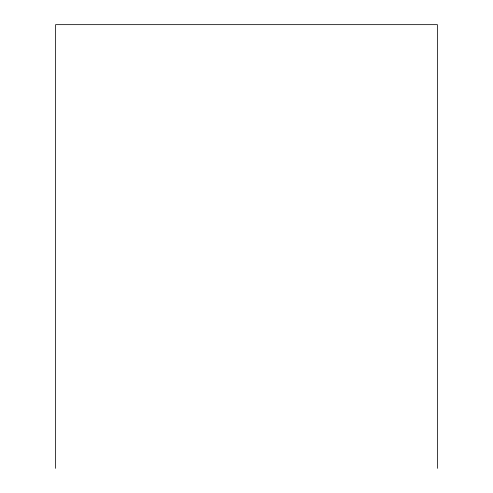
<?xml version="1.0" encoding="UTF-8"?>
<svg xmlns="http://www.w3.org/2000/svg" width="493" height="493" viewBox="0 0 493 493"><rect width="100%" height="100%" fill="white"/><g stroke="black" fill="none" stroke-linecap="round" stroke-linejoin="round"><path stroke-width="0.74" d="M437.402 468.35L437.402 24.65L55.598 24.65L55.598 468.35"/></g></svg>
